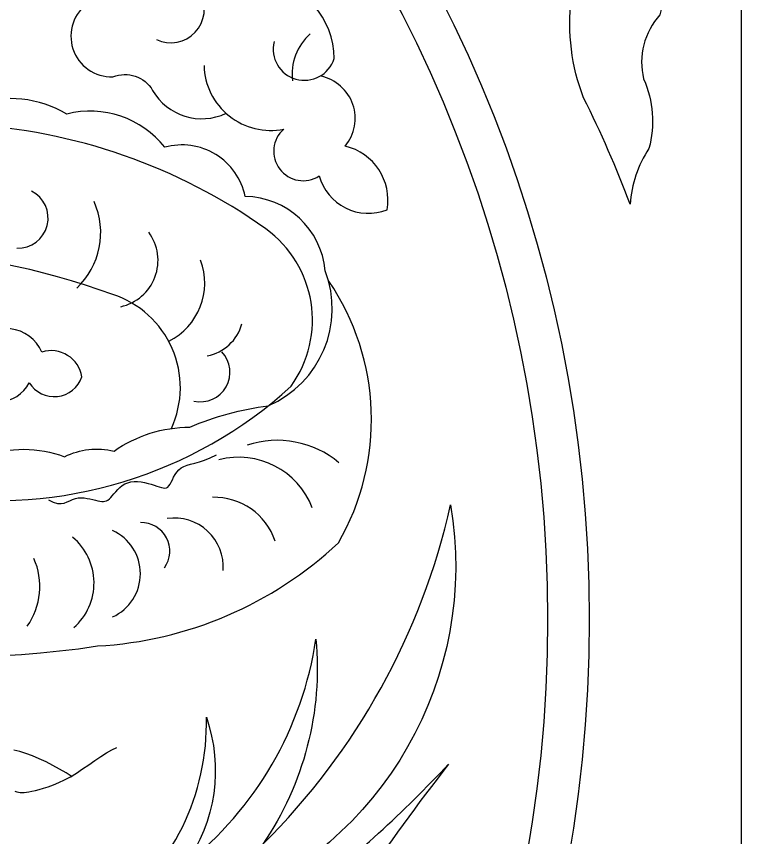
# Model space of a CAD drawing. Extents: x -66030 to 95157, y -13132 to 45879.
# Drawn here: x -42341.7 to -42132.9, y 6845 to 7081.5 of the extents above; entities that cross this region are included whole.
import ezdxf

# ---------------------------------------------------------------- set-up
doc = ezdxf.new("R2010")
doc.units = 0
doc.header["$LTSCALE"] = 100
doc.header["$MEASUREMENT"] = 0
doc.layers.add('4', color=121, linetype='CONTINUOUS')

msp = doc.modelspace()

# ---------------------------------------------------------------- linework, layer by layer
at = {"layer": '4'}
msp.add_lwpolyline([(-42132.95, 7345.8), (-43008.95, 7345.8), (-43008.95, 6469.8), (-42132.95, 6469.8)], close=True, dxfattribs=at)
for points in [[(-42190.74, 7174.53, -1.055128), (-42213.05, 7199.98, 0.366246), (-42192.76, 7205.13, 0.126982), (-42181.93, 7192.26, -0.281378), (-42166.05, 7151.54, -0.426753), (-42166.02, 7115.35, -0.279848), (-42156.43, 7081.96, 0.248463), (-42161.15, 7063.5, -0.174704), (-42159.62, 7043.44, 0.128908), (-42165.02, 7027.4, 0.027185), (-42178.43, 7058.06, -0.12406), (-42181.91, 7086.49, -0.684481), (-42193.88, 7116.37, -0.643109), (-42199.13, 7144.85, -0.920448), (-42187.58, 7126.59)], [(-42267.52, 7074.23, 0.966311), (-42250.22, 7069.35, 0.376141), (-42270.44, 7092.17, 1.369579), (-42294.51, 7092.13)], [(-42301.37, 7074.85, 3.081415), (-42306.82, 7084.79, 1.45013), (-42313.89, 7064.09, -0.371824), (-42302.47, 7060.2, 0.389956), (-42281.28, 7053.6)], [(-42287.67, 7067.38, 0.466528), (-42264.7, 7049.04, 0.93547), (-42254.5, 7035.57, 0.447299), (-42234.99, 7025.81, 0.398789), (-42247.03, 7044.12, 0.564119), (-42254, 7064.27)], [(-42269.2, 6969.36, 0.403477), (-42252.82, 7008.26, 0.38511), (-42275.83, 7029.62, 0.435839), (-42298.97, 7043.8, 0.295776), (-42327.17, 7053.39, 0.219925), (-42353.58, 7056.1)], [(-42483.68, 6969.25, 0.056386), (-42366.46, 6943.43, 0.226788), (-42262.63, 6974.97, 0.413623), (-42269.89, 7020.32, 0.141885), (-42356.01, 7050.38)], [(-42297.08, 6962.81, 0.449083), (-42313.92, 7001.38, 0.147559), (-42444.71, 7008.46, -0.133632), (-42482.84, 6997.26)], [(-42487.69, 6931.1, 0.167604), (-42318.33, 6900.15, 0.176209), (-42249.01, 6929.84, 0.287178), (-42251.71, 7005.26)], [(-42380.35, 6994.39, 0.613974), (-42403.71, 6996.08, 0.15976), (-42417.22, 6996.64, 0.404187), (-42422.14, 6987.22, 0.460075), (-42403.28, 6984.12, 0.98304), (-42373.45, 6980.04, 0.92965), (-42355.72, 6975.26, 0.580347), (-42337.99, 6975.97, 0.630248), (-42322.8, 6977.65, 0.454514), (-42334.33, 6984.83, 0.557574), (-42353.89, 6987.36, 0.482555), (-42390.76, 6986.79)], [(-42314.64, 6823.14, 0.244582), (-42287, 6879.63, -0.243426), (-42293.13, 6837.17, 0.190717), (-42255.45, 6902.15, -0.174861), (-42270.76, 6843.05, 0.143289), (-42216.7, 6940.8, -0.357484), (-42282.86, 6824.97, 0.059983), (-42342.07, 6807.48, -0.286943), (-42397.96, 6821.13, 0.488834), (-42485.76, 6756.66, -0.053824), (-42505.65, 6656.8, -0.399452), (-42608.28, 6628.29, -0.172067), (-42641.82, 6730.53, 0.188208), (-42671.7, 6827.22, 0.166283), (-42816.12, 6868.48, -0.471559), (-42884.68, 6977.28)], [(-42450.33, 6970.9, 0.146717), (-42434.51, 6967.91, 0.219195), (-42424.48, 6964.16, -0.118165), (-42405.54, 6958.51, -0.039669), (-42384.94, 6956.59, 0.212847), (-42363.93, 6954.31, -0.385267), (-42351.22, 6954.81, -0.175932), (-42327.83, 6954.68, -0.177736), (-42313.57, 6956.28, -0.153064), (-42291.76, 6963.2, -0.069437), (-42269.2, 6969.36)], [(-42282.13, 6807.24, 0.503019), (-42282.14, 6804.93, 0.247293), (-42263.53, 6805.89, 0.043274), (-42243.37, 6821.46, -0.121529), (-42235.84, 6831.81, 0.251801), (-42269.47, 6812.14, -0.475497), (-42263.85, 6808.87, -0.414495), (-42283.88, 6809.89, -0.146575), (-42259.68, 6832.45, -0.321127), (-42259.2, 6827.98, 0.041073), (-42217.27, 6866.14, 0.014362), (-42242.94, 6830.99)]]:
    msp.add_lwpolyline(points, format="xyb", dxfattribs=at)
for points in [[(-42332.4, 6942.21), (-42331.06, 6941.55), (-42329.88, 6941.22), (-42328.84, 6941.18), (-42327.92, 6941.33), (-42327.07, 6941.63), (-42326.27, 6941.99), (-42325.49, 6942.34), (-42324.7, 6942.63), (-42323.88, 6942.79), (-42323.04, 6942.83), (-42322.18, 6942.78), (-42321.33, 6942.66), (-42320.51, 6942.5), (-42319.71, 6942.31), (-42318.96, 6942.12), (-42318.28, 6941.96), (-42317.67, 6941.84), (-42317.12, 6941.78), (-42316.63, 6941.77), (-42316.18, 6941.84), (-42315.75, 6941.98), (-42315.34, 6942.2), (-42314.93, 6942.51), (-42314.51, 6942.92), (-42314.07, 6943.42), (-42313.59, 6943.99), (-42313.07, 6944.6), (-42312.51, 6945.22), (-42311.9, 6945.82), (-42311.22, 6946.37), (-42310.48, 6946.84), (-42309.65, 6947.19), (-42308.75, 6947.41), (-42307.79, 6947.5), (-42306.79, 6947.49), (-42305.77, 6947.39), (-42304.76, 6947.22), (-42303.78, 6947), (-42302.85, 6946.75), (-42301.99, 6946.49), (-42301.22, 6946.23), (-42300.54, 6946), (-42299.93, 6945.82), (-42299.4, 6945.69), (-42298.92, 6945.65), (-42298.5, 6945.72), (-42298.12, 6945.91), (-42297.77, 6946.24), (-42297.44, 6946.72), (-42297.12, 6947.32), (-42296.79, 6948.01), (-42296.42, 6948.75), (-42296.01, 6949.5), (-42295.53, 6950.23), (-42294.96, 6950.88), (-42294.29, 6951.44), (-42293.49, 6951.87), (-42292.57, 6952.21), (-42291.52, 6952.51), (-42290.33, 6952.82), (-42289, 6953.2), (-42287.52, 6953.69), (-42285.88, 6954.36), (-42284.1, 6955.24)], [(-42325.6, 6862.44), (-42327.39, 6863.58), (-42329.27, 6864.7), (-42331.2, 6865.76), (-42333.16, 6866.76), (-42335.11, 6867.68), (-42337.04, 6868.49), (-42338.92, 6869.19), (-42340.71, 6869.76), (-42342.4, 6870.18)], [(-42342.13, 6858.31), (-42341.58, 6858.14), (-42341.06, 6858.02), (-42340.55, 6857.94), (-42340.02, 6857.92), (-42339.45, 6857.94), (-42338.81, 6858.02), (-42338.08, 6858.14), (-42337.23, 6858.31), (-42336.23, 6858.53), (-42335.11, 6858.81), (-42333.86, 6859.16), (-42332.5, 6859.61), (-42331.04, 6860.15), (-42329.48, 6860.8), (-42327.85, 6861.58), (-42326.15, 6862.5), (-42324.39, 6863.56), (-42322.61, 6864.72), (-42320.82, 6865.93), (-42319.06, 6867.14), (-42317.35, 6868.29), (-42315.72, 6869.35), (-42314.2, 6870.25), (-42312.81, 6870.95)]]:
    msp.add_lwpolyline(points, dxfattribs=at)
for radius in [395, 383]:
    msp.add_circle((-42571.78, 6907.8), radius, dxfattribs=at)
for centre, radius, start, end in [((-42246.54, 7064.76), 15.81, 132.0624, 186.6429), ((-42341.25, 7023.44), 8.7, 267.9919, 63.2815), ((-42339.28, 7019.19), 21.87, 313.1982, 24.1596), ((-42314.55, 7011.21), 13.63, 282.2684, 36.5814), ((-42306.22, 7004.72), 18.76, 296.4958, 20.5111), ((-42289.21, 6996.41), 12.93, 281.0489, 344.312), ((-42288.73, 6979.02), 8.53, 257.5371, 43.2575), ((-42266.6, 6931.74), 27.66, 50.02, 108.2838), ((-42277.72, 6931.77), 22.73, 20.9908, 104.5268), ((-42284.7, 6924.59), 18.4, 18.22, 91.687), ((-42305.75, 6927.47), 8.23, 324.4409, 91.4015), ((-42296.2, 6922.95), 14.06, 355.7747, 98.5253), ((-42319.66, 6920.96), 13.67, 294.4569, 65.5431), ((-42336.53, 6918.3), 17.19, 311.5934, 50.0934), ((-42355.06, 6917.31), 20.12, 325.2114, 23.5785)]:
    msp.add_arc(centre, radius, start, end, dxfattribs=at)

doc.saveas('drawing.dxf')
